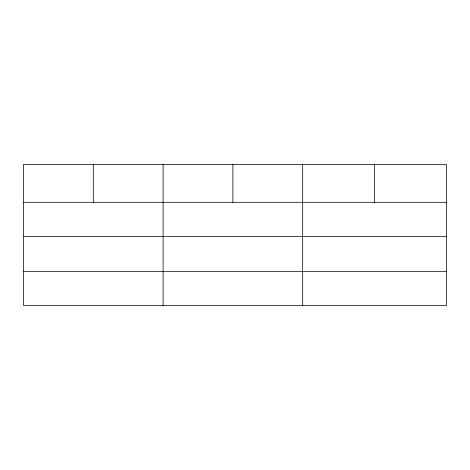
<?xml version="1.0" encoding="UTF-8"?>
<svg xmlns="http://www.w3.org/2000/svg" width="470" height="470" viewBox="0 0 470 470"><rect width="100%" height="100%" fill="white"/><g stroke="black" fill="none" stroke-linecap="round" stroke-linejoin="round"><path stroke-width="0.7" d="M446.5 236.357L446.5 164.512L23.5 164.512L23.5 305.488L446.5 305.488L446.5 236.357L23.5 236.357M23.5 202.312L446.5 202.312M23.5 271.437L446.5 271.437M374.59 164.512L374.59 202.312M302.68 164.512L302.68 305.488M232.885 164.512L232.885 202.312M163.09 164.512L163.09 305.488M93.295 164.512L93.295 202.312"/></g></svg>
